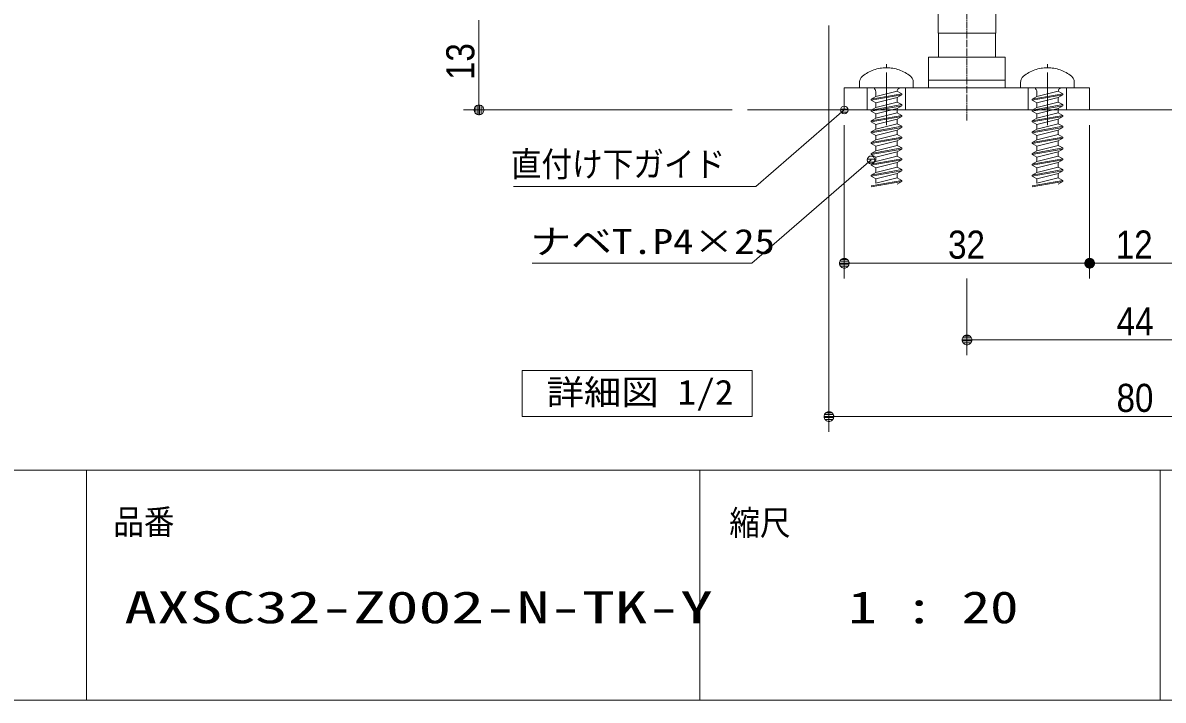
# Model space of a CAD drawing. Units: millimetres, scale not verified, with parts at other scales. Extents: x -6062 to 6062, y -3045 to 3045.
# Drawn here: x -771 to 717, y -2770 to -1886 of the extents above; entities that cross this region are included whole.
import ezdxf
from ezdxf.enums import TextEntityAlignment as Align

# ---------------------------------------------------------------- set-up
doc = ezdxf.new("R2010")
doc.units = ezdxf.units.MM
doc.header["$LTSCALE"] = 20
doc.linetypes.add('CHAIN2', pattern=[12, 9, -1, 1, -1])
for name, color, linetype, lineweight in [('0-0_2寸法-3', 7, 'Continuous', 9), ('0-1_3一般', 7, 'Continuous', 9), ('0-2_1図面枠', 7, 'Continuous', 9), ('0-3_2寸法-1', 7, 'Continuous', 9), ('0-4_0', 7, 'Continuous', 9)]:
    doc.layers.add(name, color=color, linetype=linetype, lineweight=lineweight)
doc.styles.add('ＭＳ ゴシック', font='')
doc.styles.add('ＭＳ Ｐゴシック', font='')
doc.styles.get('ＭＳ ゴシック').set_extended_font_data('MS Gothic')
doc.styles.get('ＭＳ Ｐゴシック').set_extended_font_data('MS PGothic')

# ---------------------------------------------------------------- blocks, each defined once
blk = doc.blocks.new('グループ-32')
at = {"layer": '0-0_2寸法-3'}
blk.add_lwpolyline([(33363.7, -46800), (39363.7, -46800), (39363.7, -48000), (33363.7, -48000)], close=True, dxfattribs=at)
at = {"layer": '0-0_2寸法-3', "style": 'ＭＳ ゴシック', "width": 1.1}
blk.add_text('詳細図 1/2', height=650.9, dxfattribs=at).set_placement((33996.8, -47884.4), align=Align.BOTTOM_LEFT)
blk = doc.blocks.new('_Dot')
at = {"layer": '0-4_0'}
for p, q in [((-10, 0), (-20, 0)), ((9.78, 2), (-9.78, 2)), ((7.99, 6), (-7.99, 6)), ((9.16, -3.98), (-9.16, -3.98)), ((6, -7.98), (-6, -7.98))]:
    blk.add_line(p, q, dxfattribs=at)
for points in [[(10, 0), (9.92, 1.25), (9.69, 2.49), (9.3, 3.68), (8.76, 4.82), (8.09, 5.88), (7.29, 6.85), (6.37, 7.71), (5.36, 8.44), (4.26, 9.05), (3.09, 9.51), (1.87, 9.82), (0.63, 9.98), (-0.63, 9.98), (-1.87, 9.82), (-3.09, 9.51), (-4.26, 9.05), (-5.36, 8.44), (-6.37, 7.71), (-7.29, 6.85), (-8.09, 5.88), (-8.76, 4.82), (-9.3, 3.68), (-9.69, 2.49), (-9.92, 1.25), (-10, 0), (0, 0)], [(-10, 0), (-9.92, -1.25), (-9.69, -2.49), (-9.3, -3.68), (-8.76, -4.82), (-8.09, -5.88), (-7.29, -6.85), (-6.37, -7.71), (-5.36, -8.44), (-4.26, -9.05), (-3.09, -9.51), (-1.87, -9.82), (-0.63, -9.98), (0.63, -9.98), (1.87, -9.82), (3.09, -9.51), (4.26, -9.05), (5.36, -8.44), (6.37, -7.71), (7.29, -6.85), (8.09, -5.88), (8.76, -4.82), (9.3, -3.68), (9.69, -2.49), (9.92, -1.25), (10, 0), (0, 0)]]:
    blk.add_lwpolyline(points, close=True, dxfattribs=at)
blk = doc.blocks.new('グループ-33')
at = {"layer": '0-1_3一般'}
blk.add_line((39236.2, -40000), (59163.7, -40000), dxfattribs=at)
blk = doc.blocks.new('グループ-53')
at = {"layer": '0-1_3一般'}
for p, q in [((47063.7, -38900), (47063.7, -38803.3)), ((46363.7, -39420), (46363.7, -39275.5)), ((47343.7, -39510.7), (46783.7, -39652.1)), ((46783.7, -39652.1), (46783.7, -39520)), ((47344.1, -39511), (47343.7, -39510.7)), ((47463.7, -39580), (47344.1, -39511)), ((47763.7, -39420), (47443.7, -39420)), ((47763.7, -39275.5), (47763.7, -39420)), ((47463.7, -39580), (46663.7, -39721.3)), ((46783.7, -39652.1), (46663.7, -39721.3)), ((46663.7, -39721.3), (46663.7, -39748)), ((46663.7, -39748), (46783.7, -39817.3)), ((46783.7, -39817.3), (47343.7, -39675.9)), ((47343.7, -39793.4), (46783.7, -39934.7)), ((46783.7, -39934.7), (46783.7, -39817.3)), ((47343.7, -39793.4), (47343.7, -39675.9)), ((47463.7, -39862.7), (47343.7, -39793.4)), ((47463.7, -39580), (47463.7, -39606.7)), ((46663.7, -40030.7), (47463.7, -39889.3)), ((46783.7, -39934.7), (46663.7, -40004)), ((47463.7, -40145.3), (46663.7, -40286.7)), ((46783.7, -40217.4), (46783.7, -40099.9)), ((47463.7, -39889.3), (47343.7, -39958.6)), ((47343.7, -40076.1), (47343.7, -39958.6)), ((47463.7, -39862.7), (47463.7, -39889.3)), ((47463.7, -40145.3), (47463.7, -40172)), ((46783.7, -40217.4), (46663.7, -40286.7)), ((46663.7, -40286.7), (46663.7, -40313.3)), ((46663.7, -40313.3), (46783.7, -40382.6)), ((46783.7, -40382.6), (47343.7, -40241.3)), ((47343.7, -40358.7), (46783.7, -40500.1)), ((46783.7, -40500.1), (46783.7, -40382.6)), ((47343.7, -40358.7), (47343.7, -40241.3)), ((47463.7, -40428), (47343.7, -40358.7)), ((47463.7, -40428), (47463.7, -40454.7)), ((46663.7, -40596), (47463.7, -40454.7)), ((46783.7, -40500.1), (46663.7, -40569.3)), ((47463.7, -40710.7), (46663.7, -40852)), ((46783.7, -40782.7), (46783.7, -40665.3)), ((47463.7, -40454.7), (47343.7, -40523.9)), ((47343.7, -40641.4), (47343.7, -40523.9)), ((47463.7, -40710.7), (47463.7, -40737.3)), ((46783.7, -40782.7), (46663.7, -40852)), ((46663.7, -40852), (46663.7, -40878.7)), ((46663.7, -40878.7), (46783.7, -40947.9)), ((46663.7, -41161.3), (47463.7, -41020)), ((46783.7, -40947.9), (47343.7, -40806.6)), ((47343.7, -40924.1), (46783.7, -41065.4)), ((46783.7, -41065.4), (46783.7, -40947.9)), ((47343.7, -40924.1), (47343.7, -40806.6)), ((47463.7, -40993.3), (47343.7, -40924.1)), ((47463.7, -41020), (47343.7, -41089.3)), ((47463.7, -40993.3), (47463.7, -41020)), ((46783.7, -41065.4), (46663.7, -41134.7)), ((47463.7, -41276), (46663.7, -41417.3)), ((47343.7, -41206.7), (46783.7, -41348.1)), ((46783.7, -41348.1), (46783.7, -41230.6)), ((47343.7, -41206.7), (47343.7, -41089.3)), ((47463.7, -41276), (47343.7, -41206.7)), ((47463.7, -41302.7), (47343.7, -41371.9)), ((47463.7, -41276), (47463.7, -41302.7)), ((46783.7, -41348.1), (46663.7, -41417.3)), ((46663.7, -41444), (46783.7, -41513.3)), ((46663.7, -41726.7), (47463.7, -41585.3)), ((46663.7, -41726.7), (47463.7, -41585.3)), ((46783.7, -41630.7), (46663.7, -41700)), ((46783.7, -41513.3), (47343.7, -41371.9)), ((47343.7, -41489.4), (47343.7, -41371.9)), ((47463.7, -41558.7), (47343.7, -41489.4)), ((47463.7, -41585.3), (47343.7, -41654.6)), ((47463.7, -41585.3), (47343.7, -41654.6)), ((47463.7, -41585.3), (47343.7, -41654.6)), ((47463.7, -41585.3), (47343.7, -41654.6)), ((47463.7, -41585.3), (47343.7, -41654.6)), ((47463.7, -41585.3), (47343.7, -41654.6)), ((47463.7, -41558.7), (47463.7, -41585.3)), ((47463.7, -41558.7), (47463.7, -41585.3)), ((47463.7, -41558.7), (47463.7, -41585.3)), ((47463.7, -41841.3), (46663.7, -41982.7)), ((47343.7, -41772.1), (47343.7, -41654.6)), ((47463.7, -41841.3), (47463.7, -41868))]:
    blk.add_line(p, q, dxfattribs=at)
for points in [[(47443.7, -39420), (46683.7, -39420), (46363.7, -39420)], [(46663.7, -39748), (47463.7, -39606.7), (47343.7, -39675.9)], [(47463.7, -39862.7), (46663.7, -40004), (46663.7, -40030.7)], [(46663.7, -40030.7), (46783.7, -40099.9), (47343.7, -39958.6)], [(47463.7, -40145.3), (47343.7, -40076.1), (46783.7, -40217.4)], [(46663.7, -40313.3), (47463.7, -40172), (47343.7, -40241.3)], [(47463.7, -40428), (46663.7, -40569.3), (46663.7, -40596)], [(46663.7, -40596), (46783.7, -40665.3), (47343.7, -40523.9)], [(46663.7, -40878.7), (47463.7, -40737.3), (47343.7, -40806.6)], [(47463.7, -40710.7), (47343.7, -40641.4), (46783.7, -40782.7)], [(47463.7, -40993.3), (46663.7, -41134.7), (46663.7, -41161.3)], [(46663.7, -41161.3), (46783.7, -41230.6), (47343.7, -41089.3)], [(46663.7, -41444), (47463.7, -41302.7), (47343.7, -41371.9)], [(46663.7, -41417.3), (46663.7, -41444), (47463.7, -41302.7), (47343.7, -41371.9)], [(47463.7, -41558.7), (46663.7, -41700), (46663.7, -41726.7)], [(47343.7, -41489.4), (46783.7, -41630.7), (46783.7, -41513.3)], [(46663.7, -41726.7), (46783.7, -41795.9), (47343.7, -41654.6)], [(46663.7, -42009.3), (47463.7, -41868), (47343.7, -41937.3)], [(47463.7, -41841.3), (47343.7, -41772.1), (46783.7, -41913.4), (46783.7, -41795.9)]]:
    blk.add_lwpolyline(points, dxfattribs=at)
for centre, radius, start, end in [((47063.7, -39900), 1000, 109.34109, 128.68219), ((47063.7, -39900), 1000, 90, 109.34109), ((47063.7, -39900), 1000, 70.65891, 90), ((47063.7, -39900), 1000, 51.31781, 70.65891), ((46563.7, -39275.5), 200, 154.34109, 180), ((46563.7, -39275.5), 200, 128.68219, 154.34109), ((47563.7, -39275.5), 200, 25.65891, 51.31781), ((47563.7, -39275.5), 200, 0, 25.65891), ((46683.7, -39520), 100, 45, 90), ((46683.7, -39520), 100, 0, 45), ((47443.7, -39520), 100, 132.40515, 174.8103), ((47443.7, -39520), 100, 90, 132.40515)]:
    blk.add_arc(centre, radius, start, end, dxfattribs=at)
blk = doc.blocks.new('グループ-57')
at = {"layer": '0-1_3一般'}
for p, q in [((42863.7, -38900), (42863.7, -38803.3)), ((42163.7, -39420), (42163.7, -39275.5)), ((42483.7, -39420), (42163.7, -39420)), ((43243.7, -39420), (42483.7, -39420)), ((43143.7, -39510.7), (42583.7, -39652.1)), ((42583.7, -39652.1), (42583.7, -39520)), ((43144.1, -39511), (43143.7, -39510.7)), ((43263.7, -39580), (43144.1, -39511)), ((42463.7, -39748), (43263.7, -39606.7)), ((42583.7, -39652.1), (42463.7, -39721.3)), ((42583.7, -39934.7), (42583.7, -39817.3)), ((43263.7, -39606.7), (43143.7, -39675.9)), ((43143.7, -39793.4), (43143.7, -39675.9)), ((43263.7, -39580), (43263.7, -39606.7)), ((43263.7, -39862.7), (42463.7, -40004)), ((42583.7, -39934.7), (42463.7, -40004)), ((42463.7, -40004), (42463.7, -40030.7)), ((42463.7, -40030.7), (42583.7, -40099.9)), ((42583.7, -40099.9), (43143.7, -39958.6)), ((43143.7, -40076.1), (42583.7, -40217.4)), ((42583.7, -40217.4), (42583.7, -40099.9)), ((43143.7, -40076.1), (43143.7, -39958.6)), ((43263.7, -40145.3), (43143.7, -40076.1)), ((43263.7, -39862.7), (43263.7, -39889.3)), ((43263.7, -40145.3), (43263.7, -40172)), ((42463.7, -40313.3), (43263.7, -40172)), ((42583.7, -40217.4), (42463.7, -40286.7)), ((43263.7, -40428), (42463.7, -40569.3)), ((42583.7, -40500.1), (42583.7, -40382.6)), ((43263.7, -40172), (43143.7, -40241.3)), ((43143.7, -40358.7), (43143.7, -40241.3)), ((43263.7, -40428), (43263.7, -40454.7)), ((42583.7, -40500.1), (42463.7, -40569.3)), ((42463.7, -40569.3), (42463.7, -40596)), ((42463.7, -40596), (42583.7, -40665.3)), ((42463.7, -40878.7), (43263.7, -40737.3)), ((42583.7, -40665.3), (43143.7, -40523.9)), ((43143.7, -40641.4), (42583.7, -40782.7)), ((42583.7, -40782.7), (42583.7, -40665.3)), ((43143.7, -40641.4), (43143.7, -40523.9)), ((43263.7, -40710.7), (43143.7, -40641.4)), ((43263.7, -40737.3), (43143.7, -40806.6)), ((43263.7, -40710.7), (43263.7, -40737.3)), ((42583.7, -40782.7), (42463.7, -40852)), ((43263.7, -40993.3), (42463.7, -41134.7)), ((42583.7, -41065.4), (42583.7, -40947.9)), ((43143.7, -40924.1), (43143.7, -40806.6)), ((43263.7, -40993.3), (43263.7, -41020)), ((42583.7, -41065.4), (42463.7, -41134.7)), ((42463.7, -41134.7), (42463.7, -41161.3)), ((42463.7, -41161.3), (42583.7, -41230.6)), ((43263.7, -41276), (42463.7, -41417.3)), ((42463.7, -41444), (43263.7, -41302.7)), ((42463.7, -41444), (43263.7, -41302.7)), ((42583.7, -41230.6), (43143.7, -41089.3)), ((43143.7, -41206.7), (43143.7, -41089.3)), ((43263.7, -41276), (43143.7, -41206.7)), ((43263.7, -41302.7), (43143.7, -41371.9)), ((43263.7, -41302.7), (43143.7, -41371.9)), ((43263.7, -41302.7), (43143.7, -41371.9)), ((43263.7, -41276), (43263.7, -41302.7)), ((42583.7, -41348.1), (42463.7, -41417.3)), ((42463.7, -41417.3), (42463.7, -41444)), ((43263.7, -41558.7), (42463.7, -41700)), ((42583.7, -41630.7), (42463.7, -41700)), ((43143.7, -41489.4), (42583.7, -41630.7)), ((42583.7, -41630.7), (42583.7, -41513.3)), ((43143.7, -41489.4), (43143.7, -41371.9)), ((43263.7, -41558.7), (43143.7, -41489.4)), ((43263.7, -41585.3), (43143.7, -41654.6)), ((43263.7, -41585.3), (43143.7, -41654.6)), ((43263.7, -41585.3), (43143.7, -41654.6)), ((43263.7, -41558.7), (43263.7, -41585.3)), ((43263.7, -41558.7), (43263.7, -41585.3)), ((42463.7, -41700), (42463.7, -41726.7)), ((42463.7, -41726.7), (42583.7, -41795.9)), ((43263.7, -41841.3), (42463.7, -41982.7)), ((42463.7, -42009.3), (43263.7, -41868)), ((42583.7, -41795.9), (43143.7, -41654.6)), ((43143.7, -41772.1), (42583.7, -41913.4)), ((42583.7, -41913.4), (42583.7, -41795.9)), ((43143.7, -41772.1), (43143.7, -41654.6)), ((43263.7, -41841.3), (43143.7, -41772.1)), ((43263.7, -41868), (43143.7, -41937.3)), ((43263.7, -41841.3), (43263.7, -41868))]:
    blk.add_line(p, q, dxfattribs=at)
for points in [[(43563.7, -39275.5), (43563.7, -39420), (43243.7, -39420)], [(43263.7, -39580), (42463.7, -39721.3), (42463.7, -39748)], [(42463.7, -39748), (42583.7, -39817.3), (43143.7, -39675.9)], [(43263.7, -39862.7), (43143.7, -39793.4), (42583.7, -39934.7)], [(42463.7, -40030.7), (43263.7, -39889.3), (43143.7, -39958.6)], [(43263.7, -40145.3), (42463.7, -40286.7), (42463.7, -40313.3)], [(42463.7, -40313.3), (42583.7, -40382.6), (43143.7, -40241.3)], [(43263.7, -40428), (43143.7, -40358.7), (42583.7, -40500.1)], [(42463.7, -40596), (43263.7, -40454.7), (43143.7, -40523.9)], [(43263.7, -40710.7), (42463.7, -40852), (42463.7, -40878.7)], [(42463.7, -40878.7), (42583.7, -40947.9), (43143.7, -40806.6)], [(42463.7, -41161.3), (43263.7, -41020), (43143.7, -41089.3)], [(43263.7, -40993.3), (43143.7, -40924.1), (42583.7, -41065.4)], [(43143.7, -41206.7), (42583.7, -41348.1), (42583.7, -41230.6)], [(42463.7, -41444), (42583.7, -41513.3), (43143.7, -41371.9)], [(42463.7, -41726.7), (43263.7, -41585.3), (43143.7, -41654.6)], [(42463.7, -41726.7), (43263.7, -41585.3), (43143.7, -41654.6)], [(43263.7, -41558.7), (43263.7, -41585.3), (43143.7, -41654.6)]]:
    blk.add_lwpolyline(points, dxfattribs=at)
for centre, radius, start, end in [((42863.7, -39900), 1000, 109.34109, 128.68219), ((42863.7, -39900), 1000, 90, 109.34109), ((42863.7, -39900), 1000, 70.65891, 90), ((42863.7, -39900), 1000, 51.31781, 70.65891), ((42363.7, -39275.5), 200, 154.34109, 180), ((42363.7, -39275.5), 200, 128.68219, 154.34109), ((43363.7, -39275.5), 200, 25.65891, 51.31781), ((43363.7, -39275.5), 200, 0, 25.65891), ((42483.7, -39520), 100, 45, 90), ((42483.7, -39520), 100, 0, 45), ((43243.7, -39520), 100, 132.40515, 174.8103), ((43243.7, -39520), 100, 90, 132.40515)]:
    blk.add_arc(centre, radius, start, end, dxfattribs=at)
blk = doc.blocks.new('グループ-61')
at = {"layer": '0-1_3一般'}
for p, q in [((45613.7, -35500), (44313.7, -35500)), ((45713.7, -38000), (45713.7, -35600))]:
    blk.add_line(p, q, dxfattribs=at)
blk.add_lwpolyline([(44213.7, -35600), (44213.7, -38000), (45713.7, -38000)], dxfattribs=at)
for centre, start, end in [((44313.7, -35600), 135, 180), ((44313.7, -35600), 90, 135), ((45613.7, -35600), 45, 90), ((45613.7, -35600), 0, 45)]:
    blk.add_arc(centre, 100, start, end, dxfattribs=at)
blk = doc.blocks.new('グループ-62')
at = {"layer": '0-1_3一般', "linetype": 'CHAIN2'}
blk.add_line((44963.7, -40277.5), (44963.7, -30158.5), dxfattribs=at)
at = {"layer": '0-1_3一般'}
for p, q in [((45703.7, -38000), (44223.7, -38000)), ((44223.7, -38000), (44223.7, -38620)), ((45703.7, -38000), (45703.7, -38620)), ((43963.7, -39220), (43963.7, -38620)), ((45363.7, -38620), (45963.7, -38620)), ((45963.7, -39220), (45963.7, -38620)), ((45963.7, -39220), (43963.7, -39220))]:
    blk.add_line(p, q, dxfattribs=at)
blk.add_lwpolyline([(43963.7, -38620), (44563.7, -38620), (45363.7, -38620)], dxfattribs=at)
blk = doc.blocks.new('グループ-63')
at = {"layer": '0-1_3一般'}
for p, q in [((42863.7, -40400), (42863.7, -39020)), ((43963.7, -39220), (43963.7, -39420)), ((45963.7, -39220), (43963.7, -39220)), ((45963.7, -39420), (45963.7, -39220)), ((47063.7, -40400), (47063.7, -39020)), ((41763.7, -39420), (48163.7, -39420)), ((41763.7, -40000), (41763.7, -39420)), ((42363.7, -40000), (42363.7, -39420)), ((43363.7, -39420), (43363.7, -40000)), ((46563.7, -40000), (46563.7, -39420)), ((47563.7, -39420), (47563.7, -40000)), ((48163.7, -39420), (48163.7, -40000)), ((48163.7, -40000), (41763.7, -40000))]:
    blk.add_line(p, q, dxfattribs=at)
for name in ['グループ-62', 'グループ-61']:
    blk.add_blockref(name, (0, 0), dxfattribs=at)
blk = doc.blocks.new('グループ-66')
at = {"layer": '0-1_3一般'}
for name in ['グループ-63', 'グループ-57', 'グループ-53']:
    blk.add_blockref(name, (0, 0), dxfattribs=at)
blk = doc.blocks.new('グループ-67')
at = {"layer": '0-1_3一般'}
for name in ['グループ-66', 'グループ-33']:
    blk.add_blockref(name, (0, 0), dxfattribs=at)
blk = doc.blocks.new('グループ-82')
at = {"layer": '0-2_1図面枠'}
for p, q in [((-80000, -49400), (80000, -49400)), ((22000, -49400), (22000, -55400)), ((38000, -49400), (38000, -55400)), ((50000, -49400), (50000, -55400))]:
    blk.add_line(p, q, dxfattribs=at)
blk.add_lwpolyline([(-80000, 55400), (80000, 55400), (80000, -55400), (-80000, -55400)], close=True, dxfattribs=at)
blk = doc.blocks.new('図面枠')
at = {"layer": '0-2_1図面枠'}
blk.add_blockref('グループ-82', (0, 0), dxfattribs=at)
at = {"layer": '0-2_1図面枠', "style": 'ＭＳ ゴシック'}
for s, height, width, p in [('品番', 650.9, 0.9, (22696.5, -51268.3)), ('縮尺', 650.9, 0.9, (38765.5, -51291.3)), ('1 : 20', 836.9, 1.3, (41866.9, -53644.8))]:
    blk.add_text(s, height=height, dxfattribs=dict(at, width=width)).set_placement(p, align=Align.BOTTOM_LEFT)

msp = doc.modelspace()

# ---------------------------------------------------------------- linework, layer by layer
at = {"layer": '0-0_2寸法-3'}
for p, q in [((305.58, -1999.01), (295.79, -1999.01)), ((304.68, -2003.01), (296.69, -2003.01)), ((300.85, -1995.01), (300.52, -1995.01)), ((300.85, -1995.01), (300.52, -1995.01)), ((340.58, -2064.14), (330.79, -2064.14)), ((335.85, -2060.14), (335.52, -2060.14)), ((335.85, -2060.14), (335.52, -2060.14)), ((339.68, -2068.14), (331.69, -2068.14))]:
    msp.add_line(p, q, dxfattribs=at)
for points in [[(300.68, -2000), (185.21, -2100), (-130.8, -2100)], [(335.68, -2065.13), (179.95, -2200), (-106.35, -2200)]]:
    msp.add_lwpolyline(points, dxfattribs=at)
for centre in [(300.68, -2000), (300.68, -2000), (335.68, -2065.13), (335.68, -2065.13)]:
    msp.add_circle(centre, 5.01, dxfattribs=at)
at = {"layer": '0-3_2寸法-1'}
for p, q in [((-175.69, -1882.71), (-175.69, -1987.29)), ((280.68, -1890), (280.68, -2420)), ((154.31, -2000), (-195.69, -2000)), ((300.68, -2020), (300.68, -2220)), ((620.68, -2020), (620.68, -2220)), ((620.68, -2020), (620.68, -2220)), ((607.97, -2200), (313.4, -2200)), ((633.4, -2200), (727.97, -2200)), ((460.68, -2220), (460.68, -2320)), ((887.97, -2300), (473.4, -2300)), ((293.4, -2400), (1067.97, -2400))]:
    msp.add_line(p, q, dxfattribs=at)

# ---------------------------------------------------------------- block references
at = {"layer": '0-0_2寸法-3', "xscale": 0.05, "yscale": 0.05}
msp.add_blockref('グループ-32', (-1787.5, 0), dxfattribs=at)
at = {"layer": '0-1_3一般', "xscale": 0.05, "yscale": 0.05}
msp.add_blockref('グループ-67', (-1787.5, 0), dxfattribs=at)
at = {"layer": '0-2_1図面枠', "xscale": 0.05, "yscale": 0.05}
msp.add_blockref('図面枠', (-1787.5, 0), dxfattribs=at)
at = {"layer": '0-3_2寸法-1', "xscale": 0.6356201, "yscale": 0.6356201}
for p, rotation in [((-175.69, -2000), 270), ((300.68, -2200), 180), ((620.68, -2200), 180), ((460.68, -2300), 180), ((280.68, -2400), 180)]:
    msp.add_blockref('_Dot', p, dxfattribs=dict(at, rotation=rotation))
msp.add_blockref('_Dot', (620.68, -2200), dxfattribs=at)

# ---------------------------------------------------------------- texts
at = {"layer": '0-0_2寸法-3', "style": 'ＭＳ ゴシック'}
for s, width, p in [('直付け下ガイド', 0.9, (-134.25, -2096.83)), ('ナベT.P4×25', 1.2, (-108.85, -2197.61))]:
    msp.add_text(s, height=32.55, dxfattribs=dict(at, width=width)).set_placement(p, align=Align.BOTTOM_LEFT)
at = {"layer": '0-2_1図面枠', "style": 'ＭＳ ゴシック', "width": 1.5}
msp.add_text('AXSC32-Z002-N-TK-Y', height=41.79, dxfattribs=at).set_placement((-638.24, -2682.24), align=Align.BOTTOM_LEFT)
at = {"layer": '0-3_2寸法-1', "style": 'ＭＳ Ｐゴシック', "width": 0.9}
msp.add_text('13', height=36.66, rotation=90, dxfattribs=at).set_placement((-170.73, -1960.93), align=Align.BOTTOM_LEFT)
for s, p in [('32', (436.09, -2205.06)), ('12', (654.76, -2204.96)), ('44', (655.99, -2305.06)), ('80', (655.8, -2404.96))]:
    msp.add_text(s, height=36.66, dxfattribs=at).set_placement(p, align=Align.BOTTOM_LEFT)

doc.saveas('drawing.dxf')
